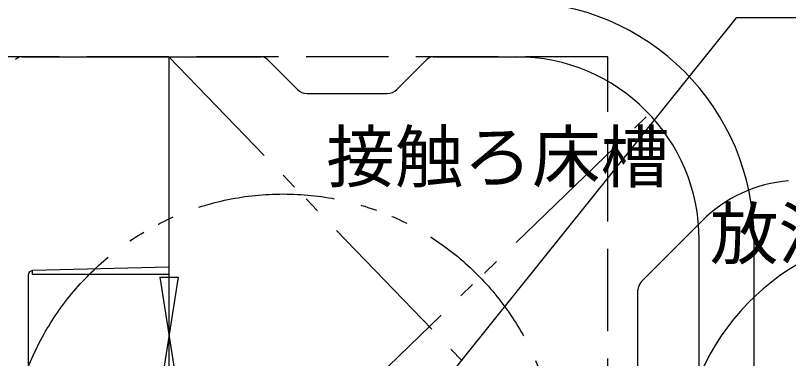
# Model space of a CAD drawing. Units: millimetres, scale not verified. Extents: x -9804 to 7514, y -6320 to 5758.
# Drawn here: x -5375 to -4529, y 1128 to 1503 of the extents above; entities that cross this region are included whole.
import ezdxf
from ezdxf.enums import TextEntityAlignment as Align

# ---------------------------------------------------------------- set-up
doc = ezdxf.new("R2010")
doc.units = ezdxf.units.MM
doc.header["$LTSCALE"] = 30
doc.linetypes.add('DASHED3', pattern=[4, 3, -1])
doc.linetypes.add('DOUBLE_CHAIN1', pattern=[8.8, 5, -1, 0.6, -0.6, 0.6, -1])
for name, color, linetype, lineweight in [('0-0_KUTAI', 4, 'Continuous', 25), ('0-1_KIKI', 3, 'Continuous', 25), ('0-2_SEISAKU', 2, 'Continuous', 25), ('1-0_10', 3, 'Continuous', 25), ('1-5_15', 3, 'Continuous', 25), ('1-6_16', 3, 'DOUBLE_CHAIN1', 25), ('1-9_19', 3, 'Continuous', 25)]:
    doc.layers.add(name, color=color, linetype=linetype, lineweight=lineweight)
doc.styles.add('MS Gothic', font='')
doc.styles.get('MS Gothic').set_extended_font_data('MS Gothic')

msp = doc.modelspace()

# ---------------------------------------------------------------- linework, layer by layer
at = {"layer": '0-0_KUTAI'}
msp.add_lwpolyline([(-4360.13, 1500.43), (-4586.21, 1500.43), (-5016.44, 964.57)], dxfattribs=at)
at = {"layer": '0-1_KIKI'}
for p, q in [((-4623.43, 1278.71), (-4688.33, 1213.8)), ((-4694.19, 1199.66), (-4694.19, 816.23))]:
    msp.add_line(p, q, dxfattribs=at)
for centre, radius, start, end in [((-4517.36, 1172.64), 150, 94.399, 135), ((-4387.69, 1007.95), 259, 13.395, 180), ((-4674.19, 1199.66), 20, 135, 180)]:
    msp.add_arc(centre, radius, start, end, dxfattribs=at)
at = {"layer": '0-2_SEISAKU', "linetype": 'DASHED3'}
msp.add_lwpolyline([(-4726.64, 557.95), (-4726.64, 1457.95), (-6306.64, 1457.95)], dxfattribs=at)
at = {"layer": '1-0_10'}
for p, q in [((-5206.64, 1228.06), (-5355.77, 1224.15)), ((-5360.64, 1219.16), (-5360.64, 1086.75))]:
    msp.add_line(p, q, dxfattribs=at)
for points in [[(-5355.82, 1223.95), (-5355.82, 1223.98), (-5355.82, 1224.01), (-5355.82, 1224.04), (-5355.82, 1224.06), (-5355.82, 1224.08), (-5355.82, 1224.1), (-5355.82, 1224.11), (-5355.82, 1224.12), (-5355.82, 1224.13), (-5355.82, 1224.14), (-5355.82, 1224.15), (-5355.82, 1224.15), (-5355.82, 1224.15), (-5355.82, 1224.15)], [(-5206.64, 1219.95), (-5226.64, 1219.95), (-5325.27, 1219.95), (-5333.57, 1219.95), (-5339.15, 1219.95), (-5343.15, 1219.95), (-5347.11, 1219.95), (-5348.06, 1219.95), (-5350.03, 1219.95), (-5351.98, 1219.95), (-5353.91, 1219.95), (-5355.82, 1219.95), (-5355.82, 1220.13), (-5355.82, 1220.3), (-5355.82, 1220.46), (-5355.82, 1220.62), (-5355.82, 1220.85), (-5355.82, 1221.07), (-5355.82, 1221.28), (-5355.82, 1221.48), (-5355.82, 1221.67), (-5355.82, 1221.85), (-5355.82, 1222.02), (-5355.82, 1222.19), (-5355.82, 1222.35), (-5355.82, 1222.51), (-5355.82, 1222.8), (-5355.82, 1223.08), (-5355.82, 1223.34), (-5355.82, 1223.41), (-5355.82, 1223.48), (-5355.82, 1223.55), (-5355.82, 1223.61), (-5355.82, 1223.67), (-5355.82, 1223.73), (-5355.82, 1223.78), (-5355.82, 1223.83), (-5355.82, 1223.87), (-5355.82, 1223.91), (-5355.82, 1223.95)]]:
    msp.add_lwpolyline(points, dxfattribs=at)
msp.add_arc((-5355.64, 1219.16), 5, 91.5, 180, dxfattribs=at)
at = {"layer": '1-5_15'}
for p, q in [((-5367.48, 1457.96), (-5105.79, 1457.96)), ((-5066.03, 1422.22), (-5098.7, 1455.01)), ((-4957.24, 1422.22), (-4924.57, 1455.01)), ((-4917.48, 1457.96), (-4816.63, 1457.96)), ((-5055.41, 1417.8), (-4967.87, 1417.8)), ((-4626.63, 1068.85), (-4626.63, 1257.95)), ((-4566.63, 757.95), (-4566.63, 1257.95))]:
    msp.add_line(p, q, dxfattribs=at)
at = {"layer": '1-5_15', "linetype": 'DOUBLE_CHAIN1'}
msp.add_circle((-5081.64, 1007.95), 300, dxfattribs=at)
at = {"layer": '1-5_15'}
for centre, radius, start, end in [((-4826.63, 1257.95), 260, 0, 90), ((-5367.48, 1447.96), 10, 90, 135.10923), ((-5105.79, 1447.96), 10, 44.89078, 90), ((-4917.48, 1447.96), 10, 90, 135.10922), ((-4826.63, 1257.95), 200, 0, 90), ((-5055.41, 1432.8), 15, 224.89078, 270), ((-4967.87, 1432.8), 15, 270, 315.10922)]:
    msp.add_arc(centre, radius, start, end, dxfattribs=at)
at = {"layer": '1-6_16'}
for p, q in [((-5206.64, 1457.96), (-4666.79, 898.32)), ((-5206.69, 887.95), (-4681.37, 1395.42))]:
    msp.add_line(p, q, dxfattribs=at)
at = {"layer": '1-9_19'}
for p, q in [((-5206.64, 1457.96), (-5206.64, 557.95)), ((-5216.64, 1216.95), (-5196.64, 1216.95)), ((-5216.64, 1216.95), (-5196.64, 1088.95)), ((-5196.64, 1216.95), (-5216.64, 1088.95))]:
    msp.add_line(p, q, dxfattribs=at)

# ---------------------------------------------------------------- texts
at = {"layer": '0-1_KIKI', "color": 4, "style": 'MS Gothic'}
for s, p in [('接触ろ床槽', (-5034.47, 1304.77)), ('放流ポンプ槽', (-4614.8, 1220.58))]:
    msp.add_text(s, height=54.99, dxfattribs=at).set_placement(p, align=Align.BOTTOM_LEFT)

doc.saveas('drawing.dxf')
